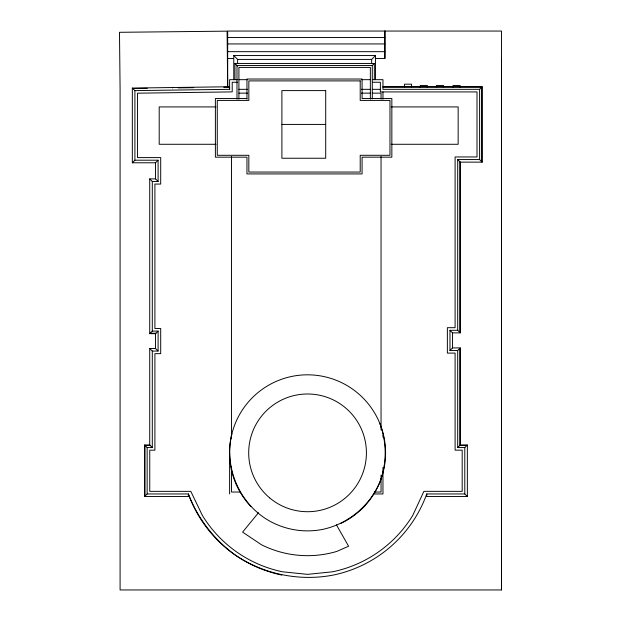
<?xml version="1.0" encoding="UTF-8"?>
<svg xmlns="http://www.w3.org/2000/svg" width="621" height="621" viewBox="0 0 621 621"><rect width="100%" height="100%" fill="white"/><g stroke="black" fill="none" stroke-linecap="round" stroke-linejoin="round"><path stroke-width="0.93" d="M384.896 58.475L384.896 31.05L384.896 58.475L375.247 58.475M501.512 589.95L501.512 31.05L227.682 31.05L227.682 87.398L227.084 31.151L119.488 32.3L120.086 88.539L120.086 589.95L501.512 589.95L501.512 58.475M231.889 433.792C224.01 465.905 238.154 501.163 266.052 518.923A78.029 78.029 0 0 0 322.524 529.426C348.303 523.945 370.24 505.626 380.231 481.236C386.906 462.645 386.813 442.323 379.967 423.794M258.483 512.721L242.601 532.104L261.41 544.733A102.822 102.822 0 0 0 336.807 551.417L348.606 546.232L336.427 524.838M132.327 162.78L134.904 160.202L134.904 90.619L132.327 88.073L132.327 162.78L155.522 162.78L158.099 160.202L158.099 181.464L152.3 181.464L149.723 178.887L155.522 178.887L158.099 181.464M233.768 79.667L233.768 55.548L237.633 59.414L371.645 59.414L375.511 55.548L375.511 79.667M372.29 98.871L372.29 65.484L374.331 63.451L374.331 79.667M152.3 331.094L158.099 331.094L155.522 333.671L149.723 333.671L152.3 331.094L152.3 181.464M372.538 79.667L382.963 79.667L382.963 89.331L479.606 89.331L482.183 86.754L482.183 162.135L460.277 162.135L457.7 159.558L479.606 159.558L482.183 162.135M147.146 493.951L188.357 493.951L188.357 496.528L144.569 496.528L147.146 493.951L147.146 447.562L144.569 444.985L149.723 444.985L152.3 447.562L147.146 447.562M452.546 347.923L460.277 347.923L457.7 350.5L449.969 350.5L452.546 347.923L452.546 332.872L449.969 330.294L457.7 330.294L460.277 332.872L452.546 332.872M460.277 444.985L467.365 444.985L464.787 447.562L457.7 447.562L460.277 444.985L460.277 347.923M132.327 88.073L229.584 86.754L229.615 89.331L134.904 90.619M132.747 88.485L147.278 88.291M178.266 87.871L193.76 87.662M223.777 87.251L229.591 87.173M227.682 37.493L384.896 37.493M227.682 43.936L384.896 43.936M227.682 51.667L384.896 51.667M233.768 55.548L375.511 55.548M227.682 58.475L233.473 58.475M234.948 79.667L234.948 63.451L374.331 63.451M372.29 65.484L236.989 65.484L236.989 99.181M237.633 79.667L229.615 79.667L229.615 89.331M238.914 79.667L247.6 79.667M361.438 79.667L370.357 79.667M237.633 82.259L232.215 82.259L232.215 91.892L137.505 93.181L137.505 157.602L160.699 157.602L160.699 184.064L154.901 184.064L154.901 328.493L160.699 328.493L160.699 353.66L154.901 353.66L154.901 450.155L149.746 450.155L149.746 491.351L190.802 491.351L202.392 515.477A123.346 123.346 0 0 0 282.547 571.801L307.55 574.363L332.561 571.801A123.346 123.346 0 0 0 412.717 515.477L423.902 491.351L462.187 491.351L462.187 450.155L455.1 450.155L455.1 353.101L447.368 353.101L447.368 327.694L455.1 327.694L455.1 156.958L477.006 156.958L477.006 91.924L380.363 91.924L380.363 82.259L372.616 82.259M382.963 86.754L482.183 86.754M382.963 87.173L481.764 87.173L481.764 161.716M238.914 89.331L247.6 89.331M361.438 89.331L370.357 89.331M372.616 89.331L380.363 89.331M238.914 93.142L247.6 93.142M361.438 93.142L370.357 93.142M372.584 93.142L381.046 93.142L381.046 99.181M246.956 98.537L215.386 98.537L215.386 157.167L246.956 157.167L246.956 173.919L362.082 173.919L362.082 157.167L391.851 157.167L391.851 98.537L362.082 98.537L362.082 79.022L246.956 79.022L246.956 99.181M216.03 106.913L159.201 106.913L159.201 144.282L216.03 144.282M391.207 106.913L458.158 106.913L458.158 144.282L391.207 144.282M281.895 124.417L325.707 124.417M134.904 160.202L158.099 160.202M150.142 333.244L155.941 333.244M149.723 348.49L155.522 348.49L158.099 351.067L152.3 351.067L149.723 348.49L149.723 444.985M150.142 445.404L144.988 445.404L144.988 496.109M466.945 445.404L459.858 445.404L459.858 348.342M240.296 492.034L231.532 492.034L231.532 466.573M374.3 492.034L381.046 492.034L381.046 475.112M373.322 493.951L382.963 493.951L382.963 467.551M426.751 493.951L464.787 493.951L467.365 496.528L426.751 496.528L426.751 493.951A126.692 126.692 0 0 1 333.244 575.077C299.206 581.621 263.351 574.192 234.715 554.677C213.787 539.253 197.719 518.201 188.357 493.951A126.692 126.692 0 0 0 281.864 575.077M234.948 63.451L237.633 66.129M172.622 87.522L172.63 87.972M479.606 89.331L479.606 159.558M467.365 444.985L467.365 496.528M464.787 447.562L464.787 493.951M460.277 162.135L460.277 332.872M460.13 87.398L460.13 85.465L453.043 85.465L453.043 87.398M459.858 161.716L459.858 332.452M457.7 159.558L457.7 330.294M457.7 350.5L457.7 447.562M449.969 330.294L449.969 350.5M443.518 87.398L443.518 85.465L436.431 85.465L436.431 87.398M427.318 87.398L427.318 85.465L420.231 85.465L420.231 87.398M411.552 87.608L411.552 84.177L404.465 84.177L404.465 87.608M382.963 91.924L382.963 99.181M382.963 435.228L382.963 437.13M381.046 156.523L381.046 429.973M371.645 59.414L371.645 63.257M370.357 99.181L370.357 67.417L238.914 67.417L238.914 99.181M237.633 59.414L237.633 63.257M231.532 156.523L231.532 438.705M229.615 452.461L229.615 493.951M158.099 331.094L158.099 351.067M155.522 162.78L155.522 178.887M155.522 333.671L155.522 348.49M152.3 351.067L152.3 447.562M149.723 178.887L149.723 333.671M144.569 444.985L144.569 496.528M250.923 506.526A78.029 78.029 0 0 1 260.09 390.912A78.029 78.029 0 0 1 374.106 412.119A78.029 78.029 0 0 1 341.1 523.293M360.211 80.893L248.835 80.893L248.835 100.416L217.265 100.416L217.265 155.297L248.835 155.297L248.835 172.048L360.211 172.048L360.211 155.297L389.972 155.297L389.972 100.416L360.211 100.416L360.211 80.893M325.707 90.596L281.895 90.596L281.895 158.246L325.707 158.246L325.707 90.596M269.685 497.91A58.855 58.855 0 0 0 365.513 463.111A58.855 58.855 0 0 0 287.469 397.525A58.855 58.855 0 0 0 269.685 497.91"/></g></svg>
